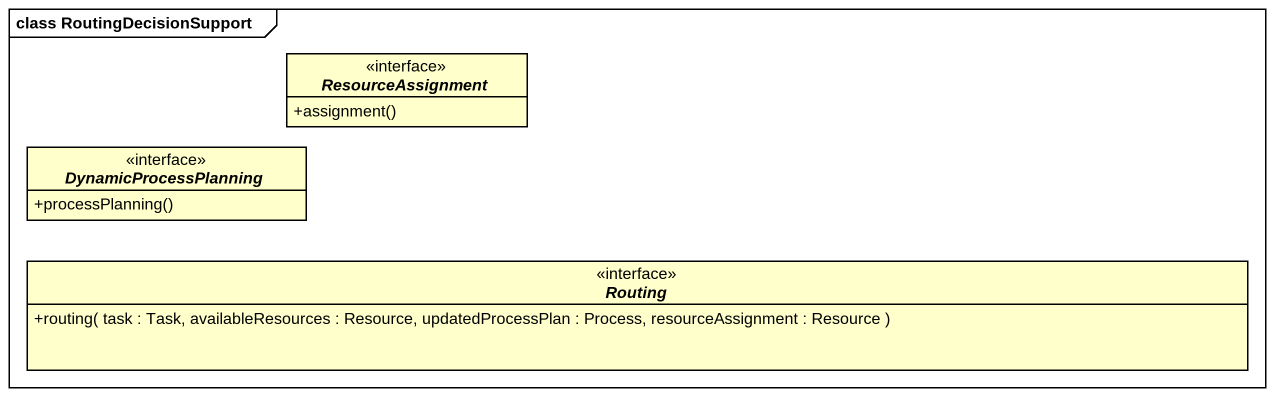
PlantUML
@startuml
mainframe class RoutingDecisionSupport
hide circle
hide empty members
skinparam classAttributeIconSize 0
interface ResourceAssignment {
  +assignment()
}
interface DynamicProcessPlanning {
  +processPlanning()
}
interface Routing {
  +routing( task : Task, availableResources : Resource, updatedProcessPlan : Process, resourceAssignment : Resource )
}
@enduml
